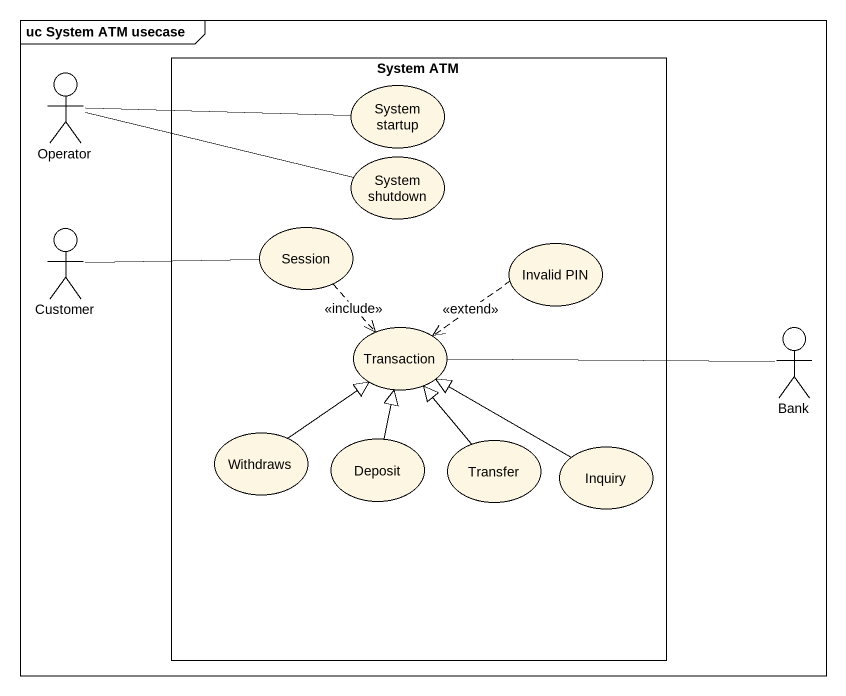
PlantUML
@startuml
mainframe uc System ATM usecase
rectangle "System ATM" as System_ATM {
  usecase "System startup" as System_startup
  usecase "System shutdown" as System_shutdown
  usecase Session
  usecase "Invalid PIN" as Invalid_PIN
  usecase Transaction
  usecase Withdraws
  usecase Deposit
  usecase Transfer
  usecase Inquiry
}
actor Operator
actor Customer
actor Bank
Operator -right- System_startup
Operator -right- System_shutdown
Customer -right- Session
Session ..> Transaction : <<include>>
Invalid_PIN .left.> Transaction : <<extend>>
Bank -left- Transaction
Withdraws -up-|> Transaction
Deposit -up-|> Transaction
Transfer -up-|> Transaction
Inquiry -left-|> Transaction
@enduml
